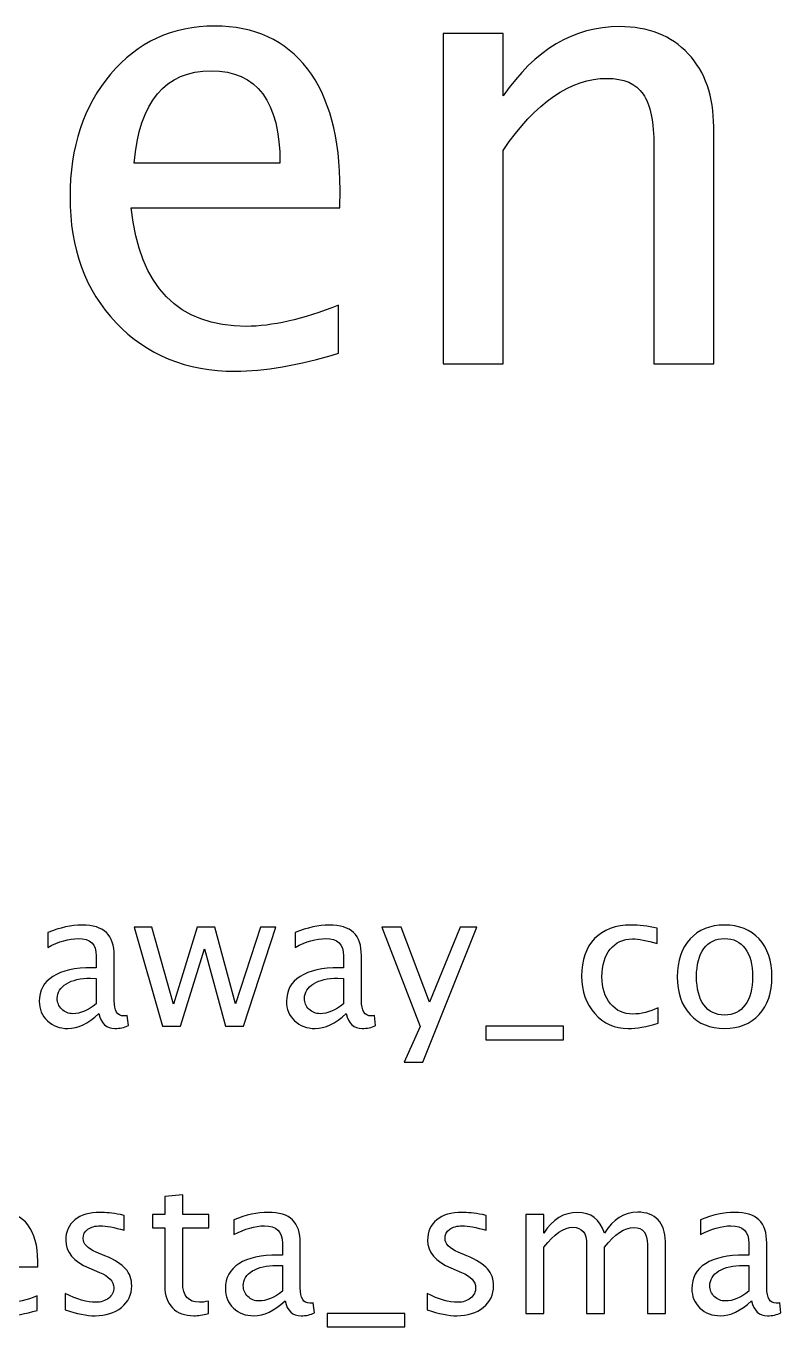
# Model space of a CAD drawing. Header units: centimetres. Extents: x -58 to 58, y -46 to 58.
# Drawn here: x -44.97 to -39.84, y 35.13 to 43.96 of the extents above; entities that cross this region are included whole.
import ezdxf

# ---------------------------------------------------------------- set-up
doc = ezdxf.new("R2010")
doc.units = ezdxf.units.CM
doc.header["$MEASUREMENT"] = 0
doc.layers.add('Layer 1', color=7, linetype='Continuous')

msp = doc.modelspace()

# ---------------------------------------------------------------- linework, layer by layer
at = {"layer": 'Layer 1'}
for points, knots in [([(-42.85102, 41.74241), (-43.12407, 41.66056), (-43.35761, 41.61964), (-43.55235, 41.61964), (-43.55235, 41.61964), (-43.88466, 41.61964), (-44.15489, 41.72971), (-44.36303, 41.94913), (-44.36303, 41.94913), (-44.57117, 42.16856), (-44.67559, 42.4529), (-44.67559, 42.80286), (-44.67559, 42.80286), (-44.67559, 43.14223), (-44.58387, 43.42092), (-44.39972, 43.63894), (-44.39972, 43.63894), (-44.21557, 43.85625), (-43.97991, 43.9649), (-43.69275, 43.9649), (-43.69275, 43.9649), (-43.42111, 43.9649), (-43.21086, 43.86824), (-43.06269, 43.67492), (-43.06269, 43.67492), (-42.91452, 43.4816), (-42.84044, 43.20784), (-42.84044, 42.85295), (-42.84044, 42.85295), (-42.84044, 42.85295), (-42.84256, 42.72877), (-42.84256, 42.72877), (-42.84256, 42.72877), (-42.84256, 42.72877), (-44.26072, 42.72877), (-44.26072, 42.72877), (-44.26072, 42.72877), (-44.20146, 42.19255), (-43.9397, 41.92444), (-43.47615, 41.92444), (-43.47615, 41.92444), (-43.30611, 41.92444), (-43.09797, 41.97242), (-42.85102, 42.06837), (-42.85102, 42.06837), (-42.85102, 42.06837), (-42.85102, 41.74241), (-42.85102, 41.74241)], [0, 0, 0, 0, 0.0769231, 0.0769231, 0.0769231, 0.0769231, 0.1538462, 0.1538462, 0.1538462, 0.1538462, 0.2307692, 0.2307692, 0.2307692, 0.2307692, 0.3076923, 0.3076923, 0.3076923, 0.3076923, 0.3846154, 0.3846154, 0.3846154, 0.3846154, 0.4615385, 0.4615385, 0.4615385, 0.4615385, 0.5384615, 0.5384615, 0.5384615, 0.5384615, 0.6153846, 0.6153846, 0.6153846, 0.6153846, 0.6923077, 0.6923077, 0.6923077, 0.6923077, 0.7692308, 0.7692308, 0.7692308, 0.7692308, 0.8461538, 0.8461538, 0.8461538, 0.8461538, 1, 1, 1, 1]), ([(-42.13912, 41.67044), (-42.13912, 41.67044), (-42.13912, 43.9141), (-42.13912, 43.9141), (-42.13912, 43.9141), (-42.13912, 43.9141), (-41.73272, 43.9141), (-41.73272, 43.9141), (-41.73272, 43.9141), (-41.73272, 43.9141), (-41.73272, 43.49007), (-41.73272, 43.49007), (-41.73272, 43.49007), (-41.51753, 43.80404), (-41.25365, 43.96067), (-40.94179, 43.96067), (-40.94179, 43.96067), (-40.74565, 43.96067), (-40.58972, 43.89929), (-40.47472, 43.77582), (-40.47472, 43.77582), (-40.35971, 43.65305), (-40.30186, 43.48724), (-40.30186, 43.27981), (-40.30186, 43.27981), (-40.30186, 43.27981), (-40.30186, 41.67044), (-40.30186, 41.67044), (-40.30186, 41.67044), (-40.30186, 41.67044), (-40.70825, 41.67044), (-40.70825, 41.67044), (-40.70825, 41.67044), (-40.70825, 41.67044), (-40.70825, 43.14717), (-40.70825, 43.14717), (-40.70825, 43.14717), (-40.70825, 43.31368), (-40.73295, 43.43221), (-40.78163, 43.50277), (-40.78163, 43.50277), (-40.83102, 43.57403), (-40.91216, 43.60931), (-41.02575, 43.60931), (-41.02575, 43.60931), (-41.27552, 43.60931), (-41.51118, 43.44632), (-41.73272, 43.12036), (-41.73272, 43.12036), (-41.73272, 43.12036), (-41.73272, 41.67044), (-41.73272, 41.67044), (-41.73272, 41.67044), (-41.73272, 41.67044), (-42.13912, 41.67044), (-42.13912, 41.67044)], [0, 0, 0, 0, 0.0666667, 0.0666667, 0.0666667, 0.0666667, 0.1333333, 0.1333333, 0.1333333, 0.1333333, 0.2, 0.2, 0.2, 0.2, 0.2666667, 0.2666667, 0.2666667, 0.2666667, 0.3333333, 0.3333333, 0.3333333, 0.3333333, 0.4, 0.4, 0.4, 0.4, 0.4666667, 0.4666667, 0.4666667, 0.4666667, 0.5333333, 0.5333333, 0.5333333, 0.5333333, 0.6, 0.6, 0.6, 0.6, 0.6666667, 0.6666667, 0.6666667, 0.6666667, 0.7333333, 0.7333333, 0.7333333, 0.7333333, 0.8, 0.8, 0.8, 0.8, 0.8666667, 0.8666667, 0.8666667, 0.8666667, 1, 1, 1, 1]), ([(-44.23956, 43.03357), (-44.23956, 43.03357), (-43.24896, 43.03357), (-43.24896, 43.03357), (-43.24896, 43.03357), (-43.24896, 43.45126), (-43.40489, 43.66011), (-43.71604, 43.66011), (-43.71604, 43.66011), (-44.0293, 43.66011), (-44.20357, 43.45126), (-44.23956, 43.03357)], [0, 0, 0, 0, 0.25, 0.25, 0.25, 0.25, 0.5, 0.5, 0.5, 0.5, 1, 1, 1, 1]), ([(-44.47919, 37.25617), (-44.55242, 37.18886), (-44.62291, 37.1552), (-44.69064, 37.1552), (-44.69064, 37.1552), (-44.74631, 37.1552), (-44.79267, 37.17256), (-44.82928, 37.20748), (-44.82928, 37.20748), (-44.86611, 37.24241), (-44.88453, 37.28643), (-44.88453, 37.33956), (-44.88453, 37.33956), (-44.88453, 37.41301), (-44.85363, 37.46953), (-44.79182, 37.5089), (-44.79182, 37.5089), (-44.73001, 37.54827), (-44.64132, 37.56795), (-44.52575, 37.56795), (-44.52575, 37.56795), (-44.52575, 37.56795), (-44.49718, 37.56795), (-44.49718, 37.56795), (-44.49718, 37.56795), (-44.49718, 37.56795), (-44.49718, 37.64902), (-44.49718, 37.64902), (-44.49718, 37.64902), (-44.49718, 37.72712), (-44.53782, 37.76607), (-44.61931, 37.76607), (-44.61931, 37.76607), (-44.68239, 37.76607), (-44.75139, 37.74617), (-44.82611, 37.70638), (-44.82611, 37.70638), (-44.82611, 37.70638), (-44.82611, 37.80671), (-44.82611, 37.80671), (-44.82611, 37.80671), (-44.74398, 37.84058), (-44.66651, 37.85751), (-44.59391, 37.85751), (-44.59391, 37.85751), (-44.51919, 37.85751), (-44.46395, 37.84058), (-44.4286, 37.8065), (-44.4286, 37.8065), (-44.39304, 37.77242), (-44.37526, 37.71993), (-44.37526, 37.64902), (-44.37526, 37.64902), (-44.37526, 37.64902), (-44.37526, 37.34485), (-44.37526, 37.34485), (-44.37526, 37.34485), (-44.37526, 37.27522), (-44.35388, 37.24029), (-44.31091, 37.24029), (-44.31091, 37.24029), (-44.30562, 37.24029), (-44.29779, 37.24114), (-44.28742, 37.24283), (-44.28742, 37.24283), (-44.28742, 37.24283), (-44.27874, 37.1751), (-44.27874, 37.1751), (-44.27874, 37.1751), (-44.30647, 37.16176), (-44.33695, 37.1552), (-44.37039, 37.1552), (-44.37039, 37.1552), (-44.42733, 37.1552), (-44.46352, 37.18886), (-44.47919, 37.25617)], [0, 0, 0, 0, 0.05, 0.05, 0.05, 0.05, 0.1, 0.1, 0.1, 0.1, 0.15, 0.15, 0.15, 0.15, 0.2, 0.2, 0.2, 0.2, 0.25, 0.25, 0.25, 0.25, 0.3, 0.3, 0.3, 0.3, 0.35, 0.35, 0.35, 0.35, 0.4, 0.4, 0.4, 0.4, 0.45, 0.45, 0.45, 0.45, 0.5, 0.5, 0.5, 0.5, 0.55, 0.55, 0.55, 0.55, 0.6, 0.6, 0.6, 0.6, 0.65, 0.65, 0.65, 0.65, 0.7, 0.7, 0.7, 0.7, 0.75, 0.75, 0.75, 0.75, 0.8, 0.8, 0.8, 0.8, 0.85, 0.85, 0.85, 0.85, 0.9, 0.9, 0.9, 0.9, 1, 1, 1, 1]), ([(-44.04612, 37.17044), (-44.04612, 37.17044), (-44.23916, 37.84354), (-44.23916, 37.84354), (-44.23916, 37.84354), (-44.23916, 37.84354), (-44.1202, 37.84354), (-44.1202, 37.84354), (-44.1202, 37.84354), (-44.1202, 37.84354), (-43.97225, 37.32094), (-43.97225, 37.32094), (-43.97225, 37.32094), (-43.97225, 37.32094), (-43.81265, 37.84354), (-43.81265, 37.84354), (-43.81265, 37.84354), (-43.81265, 37.84354), (-43.69073, 37.84354), (-43.69073, 37.84354), (-43.69073, 37.84354), (-43.69073, 37.84354), (-43.5504, 37.32178), (-43.5504, 37.32178), (-43.5504, 37.32178), (-43.5504, 37.32178), (-43.38064, 37.84354), (-43.38064, 37.84354), (-43.38064, 37.84354), (-43.38064, 37.84354), (-43.2765, 37.84354), (-43.2765, 37.84354), (-43.2765, 37.84354), (-43.2765, 37.84354), (-43.49621, 37.17044), (-43.49621, 37.17044), (-43.49621, 37.17044), (-43.49621, 37.17044), (-43.61813, 37.17044), (-43.61813, 37.17044), (-43.61813, 37.17044), (-43.61813, 37.17044), (-43.76249, 37.69537), (-43.76249, 37.69537), (-43.76249, 37.69537), (-43.76249, 37.69537), (-43.9242, 37.17044), (-43.9242, 37.17044), (-43.9242, 37.17044), (-43.9242, 37.17044), (-44.04612, 37.17044), (-44.04612, 37.17044)], [0, 0, 0, 0, 0.0714286, 0.0714286, 0.0714286, 0.0714286, 0.1428571, 0.1428571, 0.1428571, 0.1428571, 0.2142857, 0.2142857, 0.2142857, 0.2142857, 0.2857143, 0.2857143, 0.2857143, 0.2857143, 0.3571429, 0.3571429, 0.3571429, 0.3571429, 0.4285714, 0.4285714, 0.4285714, 0.4285714, 0.5, 0.5, 0.5, 0.5, 0.5714286, 0.5714286, 0.5714286, 0.5714286, 0.6428571, 0.6428571, 0.6428571, 0.6428571, 0.7142857, 0.7142857, 0.7142857, 0.7142857, 0.7857143, 0.7857143, 0.7857143, 0.7857143, 0.8571429, 0.8571429, 0.8571429, 0.8571429, 1, 1, 1, 1]), ([(-42.7994, 37.25617), (-42.87263, 37.18886), (-42.94312, 37.1552), (-43.01085, 37.1552), (-43.01085, 37.1552), (-43.06652, 37.1552), (-43.11288, 37.17256), (-43.14949, 37.20748), (-43.14949, 37.20748), (-43.18632, 37.24241), (-43.20474, 37.28643), (-43.20474, 37.33956), (-43.20474, 37.33956), (-43.20474, 37.41301), (-43.17384, 37.46953), (-43.11203, 37.5089), (-43.11203, 37.5089), (-43.05022, 37.54827), (-42.96153, 37.56795), (-42.84596, 37.56795), (-42.84596, 37.56795), (-42.84596, 37.56795), (-42.81739, 37.56795), (-42.81739, 37.56795), (-42.81739, 37.56795), (-42.81739, 37.56795), (-42.81739, 37.64902), (-42.81739, 37.64902), (-42.81739, 37.64902), (-42.81739, 37.72712), (-42.85803, 37.76607), (-42.93952, 37.76607), (-42.93952, 37.76607), (-43.0026, 37.76607), (-43.0716, 37.74617), (-43.14632, 37.70638), (-43.14632, 37.70638), (-43.14632, 37.70638), (-43.14632, 37.80671), (-43.14632, 37.80671), (-43.14632, 37.80671), (-43.06419, 37.84058), (-42.98672, 37.85751), (-42.91412, 37.85751), (-42.91412, 37.85751), (-42.8394, 37.85751), (-42.78416, 37.84058), (-42.74881, 37.8065), (-42.74881, 37.8065), (-42.71325, 37.77242), (-42.69547, 37.71993), (-42.69547, 37.64902), (-42.69547, 37.64902), (-42.69547, 37.64902), (-42.69547, 37.34485), (-42.69547, 37.34485), (-42.69547, 37.34485), (-42.69547, 37.27522), (-42.67409, 37.24029), (-42.63112, 37.24029), (-42.63112, 37.24029), (-42.62583, 37.24029), (-42.618, 37.24114), (-42.60763, 37.24283), (-42.60763, 37.24283), (-42.60763, 37.24283), (-42.59895, 37.1751), (-42.59895, 37.1751), (-42.59895, 37.1751), (-42.62668, 37.16176), (-42.65716, 37.1552), (-42.6906, 37.1552), (-42.6906, 37.1552), (-42.74754, 37.1552), (-42.78373, 37.18886), (-42.7994, 37.25617)], [0, 0, 0, 0, 0.05, 0.05, 0.05, 0.05, 0.1, 0.1, 0.1, 0.1, 0.15, 0.15, 0.15, 0.15, 0.2, 0.2, 0.2, 0.2, 0.25, 0.25, 0.25, 0.25, 0.3, 0.3, 0.3, 0.3, 0.35, 0.35, 0.35, 0.35, 0.4, 0.4, 0.4, 0.4, 0.45, 0.45, 0.45, 0.45, 0.5, 0.5, 0.5, 0.5, 0.55, 0.55, 0.55, 0.55, 0.6, 0.6, 0.6, 0.6, 0.65, 0.65, 0.65, 0.65, 0.7, 0.7, 0.7, 0.7, 0.75, 0.75, 0.75, 0.75, 0.8, 0.8, 0.8, 0.8, 0.85, 0.85, 0.85, 0.85, 0.9, 0.9, 0.9, 0.9, 1, 1, 1, 1]), ([(-42.40528, 36.92533), (-42.40528, 36.92533), (-42.29606, 37.16959), (-42.29606, 37.16959), (-42.29606, 37.16959), (-42.29606, 37.16959), (-42.55683, 37.84354), (-42.55683, 37.84354), (-42.55683, 37.84354), (-42.55683, 37.84354), (-42.42602, 37.84354), (-42.42602, 37.84354), (-42.42602, 37.84354), (-42.42602, 37.84354), (-42.23213, 37.33385), (-42.23213, 37.33385), (-42.23213, 37.33385), (-42.23213, 37.33385), (-42.02533, 37.84354), (-42.02533, 37.84354), (-42.02533, 37.84354), (-42.02533, 37.84354), (-41.9104, 37.84354), (-41.9104, 37.84354), (-41.9104, 37.84354), (-41.9104, 37.84354), (-42.27828, 36.92533), (-42.27828, 36.92533), (-42.27828, 36.92533), (-42.27828, 36.92533), (-42.40528, 36.92533), (-42.40528, 36.92533)], [0, 0, 0, 0, 0.1111111, 0.1111111, 0.1111111, 0.1111111, 0.2222222, 0.2222222, 0.2222222, 0.2222222, 0.3333333, 0.3333333, 0.3333333, 0.3333333, 0.4444444, 0.4444444, 0.4444444, 0.4444444, 0.5555556, 0.5555556, 0.5555556, 0.5555556, 0.6666667, 0.6666667, 0.6666667, 0.6666667, 0.7777778, 0.7777778, 0.7777778, 0.7777778, 1, 1, 1, 1]), ([(-40.67913, 37.19076), (-40.75808, 37.16705), (-40.82624, 37.1552), (-40.8836, 37.1552), (-40.8836, 37.1552), (-40.97462, 37.1552), (-41.04997, 37.18886), (-41.10987, 37.25595), (-41.10987, 37.25595), (-41.16977, 37.32326), (-41.19983, 37.40814), (-41.19983, 37.51038), (-41.19983, 37.51038), (-41.19983, 37.6196), (-41.1702, 37.7049), (-41.11093, 37.76586), (-41.11093, 37.76586), (-41.05166, 37.82703), (-40.9689, 37.85751), (-40.86264, 37.85751), (-40.86264, 37.85751), (-40.81036, 37.85751), (-40.75152, 37.85031), (-40.68675, 37.83592), (-40.68675, 37.83592), (-40.68675, 37.83592), (-40.68675, 37.73305), (-40.68675, 37.73305), (-40.68675, 37.73305), (-40.75554, 37.75337), (-40.81163, 37.76353), (-40.85481, 37.76353), (-40.85481, 37.76353), (-40.91747, 37.76353), (-40.96763, 37.74004), (-41.0051, 37.69326), (-41.0051, 37.69326), (-41.04256, 37.64648), (-41.0614, 37.58404), (-41.0614, 37.50614), (-41.0614, 37.50614), (-41.0614, 37.43058), (-41.04193, 37.36962), (-41.00319, 37.32284), (-41.00319, 37.32284), (-40.96446, 37.27627), (-40.91387, 37.25299), (-40.851, 37.25299), (-40.851, 37.25299), (-40.79533, 37.25299), (-40.73818, 37.26738), (-40.67913, 37.29617), (-40.67913, 37.29617), (-40.67913, 37.29617), (-40.67913, 37.19076), (-40.67913, 37.19076)], [0, 0, 0, 0, 0.0666667, 0.0666667, 0.0666667, 0.0666667, 0.1333333, 0.1333333, 0.1333333, 0.1333333, 0.2, 0.2, 0.2, 0.2, 0.2666667, 0.2666667, 0.2666667, 0.2666667, 0.3333333, 0.3333333, 0.3333333, 0.3333333, 0.4, 0.4, 0.4, 0.4, 0.4666667, 0.4666667, 0.4666667, 0.4666667, 0.5333333, 0.5333333, 0.5333333, 0.5333333, 0.6, 0.6, 0.6, 0.6, 0.6666667, 0.6666667, 0.6666667, 0.6666667, 0.7333333, 0.7333333, 0.7333333, 0.7333333, 0.8, 0.8, 0.8, 0.8, 0.8666667, 0.8666667, 0.8666667, 0.8666667, 1, 1, 1, 1]), ([(-40.22807, 37.1552), (-40.32692, 37.1552), (-40.40523, 37.18674), (-40.46281, 37.24982), (-40.46281, 37.24982), (-40.52059, 37.31289), (-40.54938, 37.39862), (-40.54938, 37.50678), (-40.54938, 37.50678), (-40.54938, 37.61473), (-40.52059, 37.70024), (-40.46281, 37.76311), (-40.46281, 37.76311), (-40.40523, 37.82597), (-40.32692, 37.85751), (-40.22807, 37.85751), (-40.22807, 37.85751), (-40.12922, 37.85751), (-40.0509, 37.82597), (-39.99333, 37.76311), (-39.99333, 37.76311), (-39.93555, 37.70024), (-39.90676, 37.61473), (-39.90676, 37.50678), (-39.90676, 37.50678), (-39.90676, 37.39862), (-39.93555, 37.31289), (-39.99333, 37.24982), (-39.99333, 37.24982), (-40.0509, 37.18674), (-40.12922, 37.1552), (-40.22807, 37.1552)], [0, 0, 0, 0, 0.1111111, 0.1111111, 0.1111111, 0.1111111, 0.2222222, 0.2222222, 0.2222222, 0.2222222, 0.3333333, 0.3333333, 0.3333333, 0.3333333, 0.4444444, 0.4444444, 0.4444444, 0.4444444, 0.5555556, 0.5555556, 0.5555556, 0.5555556, 0.6666667, 0.6666667, 0.6666667, 0.6666667, 0.7777778, 0.7777778, 0.7777778, 0.7777778, 1, 1, 1, 1]), ([(-40.22828, 37.24664), (-40.16796, 37.24664), (-40.12097, 37.26929), (-40.08752, 37.3148), (-40.08752, 37.3148), (-40.05429, 37.36009), (-40.03757, 37.42423), (-40.03757, 37.50678), (-40.03757, 37.50678), (-40.03757, 37.58912), (-40.05429, 37.65304), (-40.08752, 37.69834), (-40.08752, 37.69834), (-40.12097, 37.74342), (-40.16796, 37.76607), (-40.22828, 37.76607), (-40.22828, 37.76607), (-40.28882, 37.76607), (-40.33581, 37.74342), (-40.36883, 37.69834), (-40.36883, 37.69834), (-40.40206, 37.65304), (-40.41857, 37.58912), (-40.41857, 37.50678), (-40.41857, 37.50678), (-40.41857, 37.42423), (-40.40206, 37.36009), (-40.36883, 37.3148), (-40.36883, 37.3148), (-40.33581, 37.26929), (-40.28882, 37.24664), (-40.22828, 37.24664)], [0, 0, 0, 0, 0.1111111, 0.1111111, 0.1111111, 0.1111111, 0.2222222, 0.2222222, 0.2222222, 0.2222222, 0.3333333, 0.3333333, 0.3333333, 0.3333333, 0.4444444, 0.4444444, 0.4444444, 0.4444444, 0.5555556, 0.5555556, 0.5555556, 0.5555556, 0.6666667, 0.6666667, 0.6666667, 0.6666667, 0.7777778, 0.7777778, 0.7777778, 0.7777778, 1, 1, 1, 1]), ([(-44.49718, 37.32263), (-44.49718, 37.32263), (-44.49718, 37.49556), (-44.49718, 37.49556), (-44.49718, 37.49556), (-44.49718, 37.49556), (-44.53634, 37.49683), (-44.53634, 37.49683), (-44.53634, 37.49683), (-44.60407, 37.49683), (-44.65868, 37.48434), (-44.70038, 37.45937), (-44.70038, 37.45937), (-44.74187, 37.43418), (-44.76261, 37.40095), (-44.76261, 37.35946), (-44.76261, 37.35946), (-44.76261, 37.33046), (-44.75224, 37.30591), (-44.73171, 37.2858), (-44.73171, 37.2858), (-44.71096, 37.26569), (-44.68577, 37.25553), (-44.65593, 37.25553), (-44.65593, 37.25553), (-44.60513, 37.25553), (-44.55221, 37.27797), (-44.49718, 37.32263)], [0, 0, 0, 0, 0.125, 0.125, 0.125, 0.125, 0.25, 0.25, 0.25, 0.25, 0.375, 0.375, 0.375, 0.375, 0.5, 0.5, 0.5, 0.5, 0.625, 0.625, 0.625, 0.625, 0.75, 0.75, 0.75, 0.75, 1, 1, 1, 1]), ([(-42.81739, 37.32263), (-42.81739, 37.32263), (-42.81739, 37.49556), (-42.81739, 37.49556), (-42.81739, 37.49556), (-42.81739, 37.49556), (-42.85655, 37.49683), (-42.85655, 37.49683), (-42.85655, 37.49683), (-42.92428, 37.49683), (-42.97889, 37.48434), (-43.02059, 37.45937), (-43.02059, 37.45937), (-43.06208, 37.43418), (-43.08282, 37.40095), (-43.08282, 37.35946), (-43.08282, 37.35946), (-43.08282, 37.33046), (-43.07245, 37.30591), (-43.05192, 37.2858), (-43.05192, 37.2858), (-43.03117, 37.26569), (-43.00598, 37.25553), (-42.97614, 37.25553), (-42.97614, 37.25553), (-42.92534, 37.25553), (-42.87242, 37.27797), (-42.81739, 37.32263)], [0, 0, 0, 0, 0.125, 0.125, 0.125, 0.125, 0.25, 0.25, 0.25, 0.25, 0.375, 0.375, 0.375, 0.375, 0.5, 0.5, 0.5, 0.5, 0.625, 0.625, 0.625, 0.625, 0.75, 0.75, 0.75, 0.75, 1, 1, 1, 1]), ([(-41.85007, 37.079), (-41.85007, 37.079), (-41.85007, 37.17044), (-41.85007, 37.17044), (-41.85007, 37.17044), (-41.85007, 37.17044), (-41.32175, 37.17044), (-41.32175, 37.17044), (-41.32175, 37.17044), (-41.32175, 37.17044), (-41.32175, 37.079), (-41.32175, 37.079), (-41.32175, 37.079), (-41.32175, 37.079), (-41.85007, 37.079), (-41.85007, 37.079)], [0, 0, 0, 0, 0.2, 0.2, 0.2, 0.2, 0.4, 0.4, 0.4, 0.4, 0.6, 0.6, 0.6, 0.6, 1, 1, 1, 1]), ([(-43.73571, 35.21908), (-43.77339, 35.20871), (-43.80619, 35.20363), (-43.83392, 35.20363), (-43.83392, 35.20363), (-43.89615, 35.20363), (-43.94462, 35.22141), (-43.97934, 35.25697), (-43.97934, 35.25697), (-44.01426, 35.29253), (-44.03162, 35.34185), (-44.03162, 35.40514), (-44.03162, 35.40514), (-44.03162, 35.40514), (-44.03162, 35.80053), (-44.03162, 35.80053), (-44.03162, 35.80053), (-44.03162, 35.80053), (-44.11586, 35.80053), (-44.11586, 35.80053), (-44.11586, 35.80053), (-44.11586, 35.80053), (-44.11586, 35.89197), (-44.11586, 35.89197), (-44.11586, 35.89197), (-44.11586, 35.89197), (-44.03162, 35.89197), (-44.03162, 35.89197), (-44.03162, 35.89197), (-44.03162, 35.89197), (-44.03162, 36.01368), (-44.03162, 36.01368), (-44.03162, 36.01368), (-44.03162, 36.01368), (-43.9097, 36.02532), (-43.9097, 36.02532), (-43.9097, 36.02532), (-43.9097, 36.02532), (-43.9097, 35.89197), (-43.9097, 35.89197), (-43.9097, 35.89197), (-43.9097, 35.89197), (-43.73317, 35.89197), (-43.73317, 35.89197), (-43.73317, 35.89197), (-43.73317, 35.89197), (-43.73317, 35.80053), (-43.73317, 35.80053), (-43.73317, 35.80053), (-43.73317, 35.80053), (-43.9097, 35.80053), (-43.9097, 35.80053), (-43.9097, 35.80053), (-43.9097, 35.80053), (-43.9097, 35.42715), (-43.9097, 35.42715), (-43.9097, 35.42715), (-43.9097, 35.3391), (-43.87139, 35.29507), (-43.79498, 35.29507), (-43.79498, 35.29507), (-43.77868, 35.29507), (-43.75899, 35.29782), (-43.73571, 35.30311), (-43.73571, 35.30311), (-43.73571, 35.30311), (-43.73571, 35.21908), (-43.73571, 35.21908)], [0, 0, 0, 0, 0.0555556, 0.0555556, 0.0555556, 0.0555556, 0.1111111, 0.1111111, 0.1111111, 0.1111111, 0.1666667, 0.1666667, 0.1666667, 0.1666667, 0.2222222, 0.2222222, 0.2222222, 0.2222222, 0.2777778, 0.2777778, 0.2777778, 0.2777778, 0.3333333, 0.3333333, 0.3333333, 0.3333333, 0.3888889, 0.3888889, 0.3888889, 0.3888889, 0.4444444, 0.4444444, 0.4444444, 0.4444444, 0.5, 0.5, 0.5, 0.5, 0.5555556, 0.5555556, 0.5555556, 0.5555556, 0.6111111, 0.6111111, 0.6111111, 0.6111111, 0.6666667, 0.6666667, 0.6666667, 0.6666667, 0.7222222, 0.7222222, 0.7222222, 0.7222222, 0.7777778, 0.7777778, 0.7777778, 0.7777778, 0.8333333, 0.8333333, 0.8333333, 0.8333333, 0.8888889, 0.8888889, 0.8888889, 0.8888889, 1, 1, 1, 1]), ([(-44.89776, 35.24046), (-44.97967, 35.21591), (-45.04974, 35.20363), (-45.10816, 35.20363), (-45.10816, 35.20363), (-45.20785, 35.20363), (-45.28892, 35.23665), (-45.35136, 35.30248), (-45.35136, 35.30248), (-45.4138, 35.36831), (-45.44513, 35.45361), (-45.44513, 35.5586), (-45.44513, 35.5586), (-45.44513, 35.66041), (-45.41761, 35.74402), (-45.36237, 35.80942), (-45.36237, 35.80942), (-45.30712, 35.87461), (-45.23643, 35.90721), (-45.15028, 35.90721), (-45.15028, 35.90721), (-45.06879, 35.90721), (-45.00571, 35.87821), (-44.96126, 35.82022), (-44.96126, 35.82022), (-44.91681, 35.76222), (-44.89458, 35.68009), (-44.89458, 35.57362), (-44.89458, 35.57362), (-44.89458, 35.57362), (-44.89522, 35.53637), (-44.89522, 35.53637), (-44.89522, 35.53637), (-44.89522, 35.53637), (-45.32067, 35.53637), (-45.32067, 35.53637), (-45.32067, 35.53637), (-45.30289, 35.3755), (-45.22436, 35.29507), (-45.0853, 35.29507), (-45.0853, 35.29507), (-45.03428, 35.29507), (-44.97184, 35.30946), (-44.89776, 35.33825), (-44.89776, 35.33825), (-44.89776, 35.33825), (-44.89776, 35.24046), (-44.89776, 35.24046)], [0, 0, 0, 0, 0.0769231, 0.0769231, 0.0769231, 0.0769231, 0.1538462, 0.1538462, 0.1538462, 0.1538462, 0.2307692, 0.2307692, 0.2307692, 0.2307692, 0.3076923, 0.3076923, 0.3076923, 0.3076923, 0.3846154, 0.3846154, 0.3846154, 0.3846154, 0.4615385, 0.4615385, 0.4615385, 0.4615385, 0.5384615, 0.5384615, 0.5384615, 0.5384615, 0.6153846, 0.6153846, 0.6153846, 0.6153846, 0.6923077, 0.6923077, 0.6923077, 0.6923077, 0.7692308, 0.7692308, 0.7692308, 0.7692308, 0.8461538, 0.8461538, 0.8461538, 0.8461538, 1, 1, 1, 1]), ([(-44.70832, 35.243), (-44.70832, 35.243), (-44.70832, 35.35476), (-44.70832, 35.35476), (-44.70832, 35.35476), (-44.62852, 35.31497), (-44.55931, 35.29507), (-44.50025, 35.29507), (-44.50025, 35.29507), (-44.46511, 35.29507), (-44.4359, 35.3046), (-44.41283, 35.32365), (-44.41283, 35.32365), (-44.38976, 35.34248), (-44.37812, 35.36619), (-44.37812, 35.39477), (-44.37812, 35.39477), (-44.37812, 35.43646), (-44.4105, 35.47097), (-44.47527, 35.49827), (-44.47527, 35.49827), (-44.47527, 35.49827), (-44.54661, 35.52854), (-44.54661, 35.52854), (-44.54661, 35.52854), (-44.6518, 35.57214), (-44.70451, 35.63522), (-44.70451, 35.71713), (-44.70451, 35.71713), (-44.70451, 35.77577), (-44.68377, 35.82191), (-44.64228, 35.85556), (-44.64228, 35.85556), (-44.60079, 35.88922), (-44.54385, 35.90594), (-44.47168, 35.90594), (-44.47168, 35.90594), (-44.43421, 35.90594), (-44.38764, 35.90086), (-44.3324, 35.89049), (-44.3324, 35.89049), (-44.3324, 35.89049), (-44.307, 35.88562), (-44.307, 35.88562), (-44.307, 35.88562), (-44.307, 35.88562), (-44.307, 35.78402), (-44.307, 35.78402), (-44.307, 35.78402), (-44.37494, 35.80434), (-44.42913, 35.8145), (-44.46956, 35.8145), (-44.46956, 35.8145), (-44.50512, 35.8145), (-44.53327, 35.80667), (-44.55465, 35.79122), (-44.55465, 35.79122), (-44.57582, 35.77577), (-44.5864, 35.75502), (-44.5864, 35.72899), (-44.5864, 35.72899), (-44.5864, 35.69237), (-44.55677, 35.66125), (-44.49729, 35.63607), (-44.49729, 35.63607), (-44.49729, 35.63607), (-44.43866, 35.6113), (-44.43866, 35.6113), (-44.43866, 35.6113), (-44.37219, 35.58336), (-44.3252, 35.55373), (-44.29769, 35.52261), (-44.29769, 35.52261), (-44.26996, 35.4915), (-44.2562, 35.45255), (-44.2562, 35.40598), (-44.2562, 35.40598), (-44.2562, 35.34693), (-44.27948, 35.29846), (-44.32626, 35.26057), (-44.32626, 35.26057), (-44.37283, 35.22268), (-44.43252, 35.20363), (-44.50512, 35.20363), (-44.50512, 35.20363), (-44.561, 35.20363), (-44.62852, 35.21675), (-44.70832, 35.243)], [0, 0, 0, 0, 0.0434783, 0.0434783, 0.0434783, 0.0434783, 0.0869565, 0.0869565, 0.0869565, 0.0869565, 0.1304348, 0.1304348, 0.1304348, 0.1304348, 0.173913, 0.173913, 0.173913, 0.173913, 0.2173913, 0.2173913, 0.2173913, 0.2173913, 0.2608696, 0.2608696, 0.2608696, 0.2608696, 0.3043478, 0.3043478, 0.3043478, 0.3043478, 0.3478261, 0.3478261, 0.3478261, 0.3478261, 0.3913043, 0.3913043, 0.3913043, 0.3913043, 0.4347826, 0.4347826, 0.4347826, 0.4347826, 0.4782609, 0.4782609, 0.4782609, 0.4782609, 0.5217391, 0.5217391, 0.5217391, 0.5217391, 0.5652174, 0.5652174, 0.5652174, 0.5652174, 0.6086957, 0.6086957, 0.6086957, 0.6086957, 0.6521739, 0.6521739, 0.6521739, 0.6521739, 0.6956522, 0.6956522, 0.6956522, 0.6956522, 0.7391304, 0.7391304, 0.7391304, 0.7391304, 0.7826087, 0.7826087, 0.7826087, 0.7826087, 0.826087, 0.826087, 0.826087, 0.826087, 0.8695652, 0.8695652, 0.8695652, 0.8695652, 0.9130435, 0.9130435, 0.9130435, 0.9130435, 1, 1, 1, 1]), ([(-43.2148, 35.3046), (-43.28803, 35.23729), (-43.35852, 35.20363), (-43.42625, 35.20363), (-43.42625, 35.20363), (-43.48192, 35.20363), (-43.52828, 35.22099), (-43.56489, 35.25591), (-43.56489, 35.25591), (-43.60172, 35.29084), (-43.62014, 35.33486), (-43.62014, 35.38799), (-43.62014, 35.38799), (-43.62014, 35.46144), (-43.58924, 35.51796), (-43.52743, 35.55733), (-43.52743, 35.55733), (-43.46562, 35.5967), (-43.37693, 35.61638), (-43.26136, 35.61638), (-43.26136, 35.61638), (-43.26136, 35.61638), (-43.23279, 35.61638), (-43.23279, 35.61638), (-43.23279, 35.61638), (-43.23279, 35.61638), (-43.23279, 35.69745), (-43.23279, 35.69745), (-43.23279, 35.69745), (-43.23279, 35.77555), (-43.27343, 35.8145), (-43.35492, 35.8145), (-43.35492, 35.8145), (-43.418, 35.8145), (-43.487, 35.7946), (-43.56172, 35.75481), (-43.56172, 35.75481), (-43.56172, 35.75481), (-43.56172, 35.85514), (-43.56172, 35.85514), (-43.56172, 35.85514), (-43.47959, 35.88901), (-43.40212, 35.90594), (-43.32952, 35.90594), (-43.32952, 35.90594), (-43.2548, 35.90594), (-43.19956, 35.88901), (-43.16421, 35.85493), (-43.16421, 35.85493), (-43.12865, 35.82085), (-43.11087, 35.76836), (-43.11087, 35.69745), (-43.11087, 35.69745), (-43.11087, 35.69745), (-43.11087, 35.39328), (-43.11087, 35.39328), (-43.11087, 35.39328), (-43.11087, 35.32365), (-43.08949, 35.28872), (-43.04652, 35.28872), (-43.04652, 35.28872), (-43.04123, 35.28872), (-43.0334, 35.28957), (-43.02303, 35.29126), (-43.02303, 35.29126), (-43.02303, 35.29126), (-43.01435, 35.22353), (-43.01435, 35.22353), (-43.01435, 35.22353), (-43.04208, 35.21019), (-43.07256, 35.20363), (-43.106, 35.20363), (-43.106, 35.20363), (-43.16294, 35.20363), (-43.19913, 35.23729), (-43.2148, 35.3046)], [0, 0, 0, 0, 0.05, 0.05, 0.05, 0.05, 0.1, 0.1, 0.1, 0.1, 0.15, 0.15, 0.15, 0.15, 0.2, 0.2, 0.2, 0.2, 0.25, 0.25, 0.25, 0.25, 0.3, 0.3, 0.3, 0.3, 0.35, 0.35, 0.35, 0.35, 0.4, 0.4, 0.4, 0.4, 0.45, 0.45, 0.45, 0.45, 0.5, 0.5, 0.5, 0.5, 0.55, 0.55, 0.55, 0.55, 0.6, 0.6, 0.6, 0.6, 0.65, 0.65, 0.65, 0.65, 0.7, 0.7, 0.7, 0.7, 0.75, 0.75, 0.75, 0.75, 0.8, 0.8, 0.8, 0.8, 0.85, 0.85, 0.85, 0.85, 0.9, 0.9, 0.9, 0.9, 1, 1, 1, 1]), ([(-42.2496, 35.243), (-42.2496, 35.243), (-42.2496, 35.35476), (-42.2496, 35.35476), (-42.2496, 35.35476), (-42.1698, 35.31497), (-42.10059, 35.29507), (-42.04153, 35.29507), (-42.04153, 35.29507), (-42.00639, 35.29507), (-41.97718, 35.3046), (-41.95411, 35.32365), (-41.95411, 35.32365), (-41.93104, 35.34248), (-41.9194, 35.36619), (-41.9194, 35.39477), (-41.9194, 35.39477), (-41.9194, 35.43646), (-41.95178, 35.47097), (-42.01655, 35.49827), (-42.01655, 35.49827), (-42.01655, 35.49827), (-42.08789, 35.52854), (-42.08789, 35.52854), (-42.08789, 35.52854), (-42.19308, 35.57214), (-42.24579, 35.63522), (-42.24579, 35.71713), (-42.24579, 35.71713), (-42.24579, 35.77577), (-42.22505, 35.82191), (-42.18356, 35.85556), (-42.18356, 35.85556), (-42.14207, 35.88922), (-42.08513, 35.90594), (-42.01296, 35.90594), (-42.01296, 35.90594), (-41.97549, 35.90594), (-41.92892, 35.90086), (-41.87368, 35.89049), (-41.87368, 35.89049), (-41.87368, 35.89049), (-41.84828, 35.88562), (-41.84828, 35.88562), (-41.84828, 35.88562), (-41.84828, 35.88562), (-41.84828, 35.78402), (-41.84828, 35.78402), (-41.84828, 35.78402), (-41.91622, 35.80434), (-41.97041, 35.8145), (-42.01084, 35.8145), (-42.01084, 35.8145), (-42.0464, 35.8145), (-42.07455, 35.80667), (-42.09593, 35.79122), (-42.09593, 35.79122), (-42.1171, 35.77577), (-42.12768, 35.75502), (-42.12768, 35.72899), (-42.12768, 35.72899), (-42.12768, 35.69237), (-42.09805, 35.66125), (-42.03857, 35.63607), (-42.03857, 35.63607), (-42.03857, 35.63607), (-41.97994, 35.6113), (-41.97994, 35.6113), (-41.97994, 35.6113), (-41.91347, 35.58336), (-41.86648, 35.55373), (-41.83897, 35.52261), (-41.83897, 35.52261), (-41.81124, 35.4915), (-41.79748, 35.45255), (-41.79748, 35.40598), (-41.79748, 35.40598), (-41.79748, 35.34693), (-41.82076, 35.29846), (-41.86754, 35.26057), (-41.86754, 35.26057), (-41.91411, 35.22268), (-41.9738, 35.20363), (-42.0464, 35.20363), (-42.0464, 35.20363), (-42.10228, 35.20363), (-42.1698, 35.21675), (-42.2496, 35.243)], [0, 0, 0, 0, 0.0434783, 0.0434783, 0.0434783, 0.0434783, 0.0869565, 0.0869565, 0.0869565, 0.0869565, 0.1304348, 0.1304348, 0.1304348, 0.1304348, 0.173913, 0.173913, 0.173913, 0.173913, 0.2173913, 0.2173913, 0.2173913, 0.2173913, 0.2608696, 0.2608696, 0.2608696, 0.2608696, 0.3043478, 0.3043478, 0.3043478, 0.3043478, 0.3478261, 0.3478261, 0.3478261, 0.3478261, 0.3913043, 0.3913043, 0.3913043, 0.3913043, 0.4347826, 0.4347826, 0.4347826, 0.4347826, 0.4782609, 0.4782609, 0.4782609, 0.4782609, 0.5217391, 0.5217391, 0.5217391, 0.5217391, 0.5652174, 0.5652174, 0.5652174, 0.5652174, 0.6086957, 0.6086957, 0.6086957, 0.6086957, 0.6521739, 0.6521739, 0.6521739, 0.6521739, 0.6956522, 0.6956522, 0.6956522, 0.6956522, 0.7391304, 0.7391304, 0.7391304, 0.7391304, 0.7826087, 0.7826087, 0.7826087, 0.7826087, 0.826087, 0.826087, 0.826087, 0.826087, 0.8695652, 0.8695652, 0.8695652, 0.8695652, 0.9130435, 0.9130435, 0.9130435, 0.9130435, 1, 1, 1, 1]), ([(-41.57798, 35.21887), (-41.57798, 35.21887), (-41.57798, 35.89197), (-41.57798, 35.89197), (-41.57798, 35.89197), (-41.57798, 35.89197), (-41.45606, 35.89197), (-41.45606, 35.89197), (-41.45606, 35.89197), (-41.45606, 35.89197), (-41.45606, 35.76476), (-41.45606, 35.76476), (-41.45606, 35.76476), (-41.39658, 35.85895), (-41.32038, 35.90594), (-41.22704, 35.90594), (-41.22704, 35.90594), (-41.13708, 35.90594), (-41.07591, 35.85895), (-41.04331, 35.76476), (-41.04331, 35.76476), (-40.98552, 35.8598), (-40.91017, 35.90721), (-40.81767, 35.90721), (-40.81767, 35.90721), (-40.75862, 35.90721), (-40.71269, 35.88985), (-40.67988, 35.85493), (-40.67988, 35.85493), (-40.64707, 35.82), (-40.63056, 35.77111), (-40.63056, 35.70824), (-40.63056, 35.70824), (-40.63056, 35.70824), (-40.63056, 35.21887), (-40.63056, 35.21887), (-40.63056, 35.21887), (-40.63056, 35.21887), (-40.75248, 35.21887), (-40.75248, 35.21887), (-40.75248, 35.21887), (-40.75248, 35.21887), (-40.75248, 35.68814), (-40.75248, 35.68814), (-40.75248, 35.68814), (-40.75248, 35.76476), (-40.78296, 35.80307), (-40.84392, 35.80307), (-40.84392, 35.80307), (-40.90721, 35.80307), (-40.97367, 35.75841), (-41.04331, 35.66887), (-41.04331, 35.66887), (-41.04331, 35.66887), (-41.04331, 35.21887), (-41.04331, 35.21887), (-41.04331, 35.21887), (-41.04331, 35.21887), (-41.16523, 35.21887), (-41.16523, 35.21887), (-41.16523, 35.21887), (-41.16523, 35.21887), (-41.16523, 35.68856), (-41.16523, 35.68856), (-41.16523, 35.68856), (-41.16523, 35.76582), (-41.19613, 35.80434), (-41.25815, 35.80434), (-41.25815, 35.80434), (-41.31975, 35.80434), (-41.38579, 35.75947), (-41.45606, 35.66951), (-41.45606, 35.66951), (-41.45606, 35.66951), (-41.45606, 35.21887), (-41.45606, 35.21887), (-41.45606, 35.21887), (-41.45606, 35.21887), (-41.57798, 35.21887), (-41.57798, 35.21887)], [0, 0, 0, 0, 0.047619, 0.047619, 0.047619, 0.047619, 0.0952381, 0.0952381, 0.0952381, 0.0952381, 0.1428571, 0.1428571, 0.1428571, 0.1428571, 0.1904762, 0.1904762, 0.1904762, 0.1904762, 0.2380952, 0.2380952, 0.2380952, 0.2380952, 0.2857143, 0.2857143, 0.2857143, 0.2857143, 0.3333333, 0.3333333, 0.3333333, 0.3333333, 0.3809524, 0.3809524, 0.3809524, 0.3809524, 0.4285714, 0.4285714, 0.4285714, 0.4285714, 0.4761905, 0.4761905, 0.4761905, 0.4761905, 0.5238095, 0.5238095, 0.5238095, 0.5238095, 0.5714286, 0.5714286, 0.5714286, 0.5714286, 0.6190476, 0.6190476, 0.6190476, 0.6190476, 0.6666667, 0.6666667, 0.6666667, 0.6666667, 0.7142857, 0.7142857, 0.7142857, 0.7142857, 0.7619048, 0.7619048, 0.7619048, 0.7619048, 0.8095238, 0.8095238, 0.8095238, 0.8095238, 0.8571429, 0.8571429, 0.8571429, 0.8571429, 0.9047619, 0.9047619, 0.9047619, 0.9047619, 1, 1, 1, 1]), ([(-40.0453, 35.3046), (-40.11853, 35.23729), (-40.18902, 35.20363), (-40.25675, 35.20363), (-40.25675, 35.20363), (-40.31242, 35.20363), (-40.35878, 35.22099), (-40.39539, 35.25591), (-40.39539, 35.25591), (-40.43222, 35.29084), (-40.45064, 35.33486), (-40.45064, 35.38799), (-40.45064, 35.38799), (-40.45064, 35.46144), (-40.41974, 35.51796), (-40.35793, 35.55733), (-40.35793, 35.55733), (-40.29612, 35.5967), (-40.20743, 35.61638), (-40.09186, 35.61638), (-40.09186, 35.61638), (-40.09186, 35.61638), (-40.06329, 35.61638), (-40.06329, 35.61638), (-40.06329, 35.61638), (-40.06329, 35.61638), (-40.06329, 35.69745), (-40.06329, 35.69745), (-40.06329, 35.69745), (-40.06329, 35.77555), (-40.10393, 35.8145), (-40.18542, 35.8145), (-40.18542, 35.8145), (-40.2485, 35.8145), (-40.3175, 35.7946), (-40.39222, 35.75481), (-40.39222, 35.75481), (-40.39222, 35.75481), (-40.39222, 35.85514), (-40.39222, 35.85514), (-40.39222, 35.85514), (-40.31009, 35.88901), (-40.23262, 35.90594), (-40.16002, 35.90594), (-40.16002, 35.90594), (-40.0853, 35.90594), (-40.03006, 35.88901), (-39.99471, 35.85493), (-39.99471, 35.85493), (-39.95915, 35.82085), (-39.94137, 35.76836), (-39.94137, 35.69745), (-39.94137, 35.69745), (-39.94137, 35.69745), (-39.94137, 35.39328), (-39.94137, 35.39328), (-39.94137, 35.39328), (-39.94137, 35.32365), (-39.91999, 35.28872), (-39.87702, 35.28872), (-39.87702, 35.28872), (-39.87173, 35.28872), (-39.8639, 35.28957), (-39.85353, 35.29126), (-39.85353, 35.29126), (-39.85353, 35.29126), (-39.84485, 35.22353), (-39.84485, 35.22353), (-39.84485, 35.22353), (-39.87258, 35.21019), (-39.90306, 35.20363), (-39.9365, 35.20363), (-39.9365, 35.20363), (-39.99344, 35.20363), (-40.02963, 35.23729), (-40.0453, 35.3046)], [0, 0, 0, 0, 0.05, 0.05, 0.05, 0.05, 0.1, 0.1, 0.1, 0.1, 0.15, 0.15, 0.15, 0.15, 0.2, 0.2, 0.2, 0.2, 0.25, 0.25, 0.25, 0.25, 0.3, 0.3, 0.3, 0.3, 0.35, 0.35, 0.35, 0.35, 0.4, 0.4, 0.4, 0.4, 0.45, 0.45, 0.45, 0.45, 0.5, 0.5, 0.5, 0.5, 0.55, 0.55, 0.55, 0.55, 0.6, 0.6, 0.6, 0.6, 0.65, 0.65, 0.65, 0.65, 0.7, 0.7, 0.7, 0.7, 0.75, 0.75, 0.75, 0.75, 0.8, 0.8, 0.8, 0.8, 0.85, 0.85, 0.85, 0.85, 0.9, 0.9, 0.9, 0.9, 1, 1, 1, 1]), ([(-43.23279, 35.37106), (-43.23279, 35.37106), (-43.23279, 35.54399), (-43.23279, 35.54399), (-43.23279, 35.54399), (-43.23279, 35.54399), (-43.27195, 35.54526), (-43.27195, 35.54526), (-43.27195, 35.54526), (-43.33968, 35.54526), (-43.39429, 35.53277), (-43.43599, 35.5078), (-43.43599, 35.5078), (-43.47748, 35.48261), (-43.49822, 35.44938), (-43.49822, 35.40789), (-43.49822, 35.40789), (-43.49822, 35.37889), (-43.48785, 35.35434), (-43.46732, 35.33423), (-43.46732, 35.33423), (-43.44657, 35.31412), (-43.42138, 35.30396), (-43.39154, 35.30396), (-43.39154, 35.30396), (-43.34074, 35.30396), (-43.28782, 35.3264), (-43.23279, 35.37106)], [0, 0, 0, 0, 0.125, 0.125, 0.125, 0.125, 0.25, 0.25, 0.25, 0.25, 0.375, 0.375, 0.375, 0.375, 0.5, 0.5, 0.5, 0.5, 0.625, 0.625, 0.625, 0.625, 0.75, 0.75, 0.75, 0.75, 1, 1, 1, 1]), ([(-40.06329, 35.37106), (-40.06329, 35.37106), (-40.06329, 35.54399), (-40.06329, 35.54399), (-40.06329, 35.54399), (-40.06329, 35.54399), (-40.10245, 35.54526), (-40.10245, 35.54526), (-40.10245, 35.54526), (-40.17018, 35.54526), (-40.22479, 35.53277), (-40.26649, 35.5078), (-40.26649, 35.5078), (-40.30798, 35.48261), (-40.32872, 35.44938), (-40.32872, 35.40789), (-40.32872, 35.40789), (-40.32872, 35.37889), (-40.31835, 35.35434), (-40.29782, 35.33423), (-40.29782, 35.33423), (-40.27707, 35.31412), (-40.25188, 35.30396), (-40.22204, 35.30396), (-40.22204, 35.30396), (-40.17124, 35.30396), (-40.11832, 35.3264), (-40.06329, 35.37106)], [0, 0, 0, 0, 0.125, 0.125, 0.125, 0.125, 0.25, 0.25, 0.25, 0.25, 0.375, 0.375, 0.375, 0.375, 0.5, 0.5, 0.5, 0.5, 0.625, 0.625, 0.625, 0.625, 0.75, 0.75, 0.75, 0.75, 1, 1, 1, 1]), ([(-42.92905, 35.12743), (-42.92905, 35.12743), (-42.92905, 35.21887), (-42.92905, 35.21887), (-42.92905, 35.21887), (-42.92905, 35.21887), (-42.40073, 35.21887), (-42.40073, 35.21887), (-42.40073, 35.21887), (-42.40073, 35.21887), (-42.40073, 35.12743), (-42.40073, 35.12743), (-42.40073, 35.12743), (-42.40073, 35.12743), (-42.92905, 35.12743), (-42.92905, 35.12743)], [0, 0, 0, 0, 0.2, 0.2, 0.2, 0.2, 0.4, 0.4, 0.4, 0.4, 0.6, 0.6, 0.6, 0.6, 1, 1, 1, 1])]:
    msp.add_open_spline(points, degree=3, knots=knots, dxfattribs=at)

doc.saveas('drawing.dxf')
